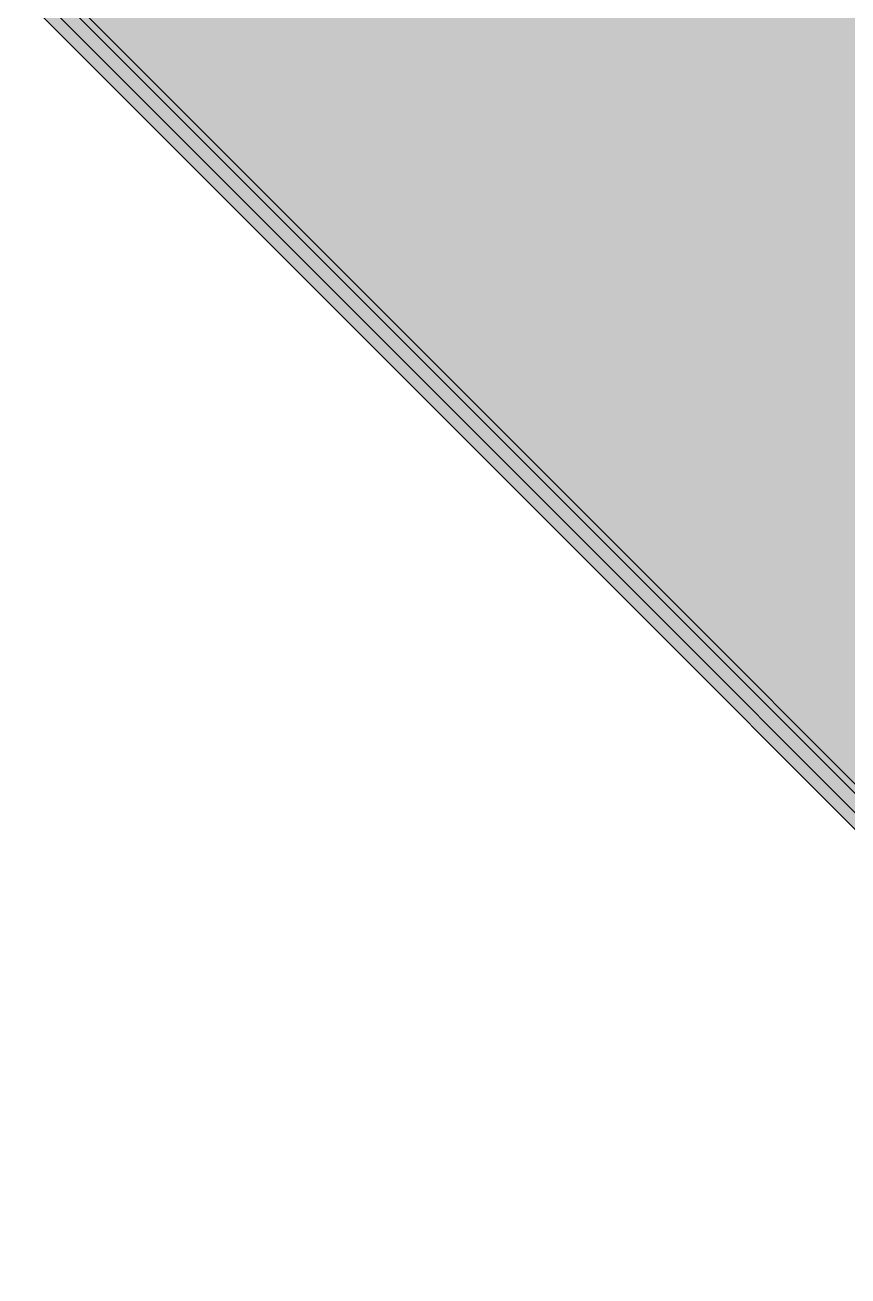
# Model space of a CAD drawing. Header units: metres. Extents: x 2172.2 to 2210.6, y 415.3 to 458.1.
# Drawn here: x 2187.375 to 2189.83, y 447.974 to 451.706 of the extents above; entities that cross this region are included whole.
import ezdxf

# ---------------------------------------------------------------- set-up
doc = ezdxf.new("R2010")
doc.units = ezdxf.units.M
doc.layers.add('NC_N1_FLOOR_DECOR', color=32, linetype='CONTINUOUS', lineweight=13)

# ---------------------------------------------------------------- blocks, each defined once
blk = doc.blocks.new('NC_N1_MIXED_FLOOR_TRIANGLE_L_1')
at = {"true_color": 0xeff0ee}
h = blk.add_hatch(color=256, dxfattribs=at)
h.dxf.hatch_style = 1
h.paths.add_polyline_path([(3.3202, 19.4236), (3.3203, 19.423), (3.3205, 19.4212), (3.3209, 19.4188), (3.3217, 19.4165), (3.3226, 19.4142), (3.3238, 19.412), (3.3251, 19.41), (3.3267, 19.4081), (3.3284, 19.4064), (3.3303, 19.4048), (3.3323, 19.4034), (3.3345, 19.4023), (3.3368, 19.4013), (3.3391, 19.4006), (3.3415, 19.4001), (3.344, 19.3999), (3.3598, 19.3991), (3.3611, 19.3991), (3.4514, 19.3991), (3.4514, 11.707), (-4.3727, 19.5311), (3.3194, 19.5311), (3.3194, 19.4968), (3.3194, 19.4407), (3.3195, 19.4395), (3.3199, 19.4308)])
at = {"color": 0, "linetype": 'CONTINUOUS', "lineweight": -2, "true_color": 0xa5b2b8}
blk.add_lwpolyline([(3.4514, 11.707), (-4.3727, 19.5311), (3.3194, 19.5311)], dxfattribs=at)
at = {"color": 0, "linetype": 'CONTINUOUS', "lineweight": -2, "true_color": 0xa38246}
for points in [[(3.4164, 11.7915), (-4.2882, 19.4961), (3.2844, 19.4961)], [(3.3564, 11.9364), (-4.1433, 19.4361), (3.2245, 19.4361)]]:
    blk.add_lwpolyline(points, dxfattribs=at)
at = {"color": 0, "linetype": 'CONTINUOUS', "lineweight": -2, "true_color": 0x778fa0}
blk.add_lwpolyline([(3.3764, 11.8881), (-4.1916, 19.4561), (3.2444, 19.4561)], dxfattribs=at)

msp = doc.modelspace()

# ---------------------------------------------------------------- block references
at = {"layer": 'NC_N1_FLOOR_DECOR', "linetype": 'CONTINUOUS'}
msp.add_blockref('NC_N1_MIXED_FLOOR_TRIANGLE_L_1', (2190, 434), dxfattribs=at)

doc.saveas('drawing.dxf')
